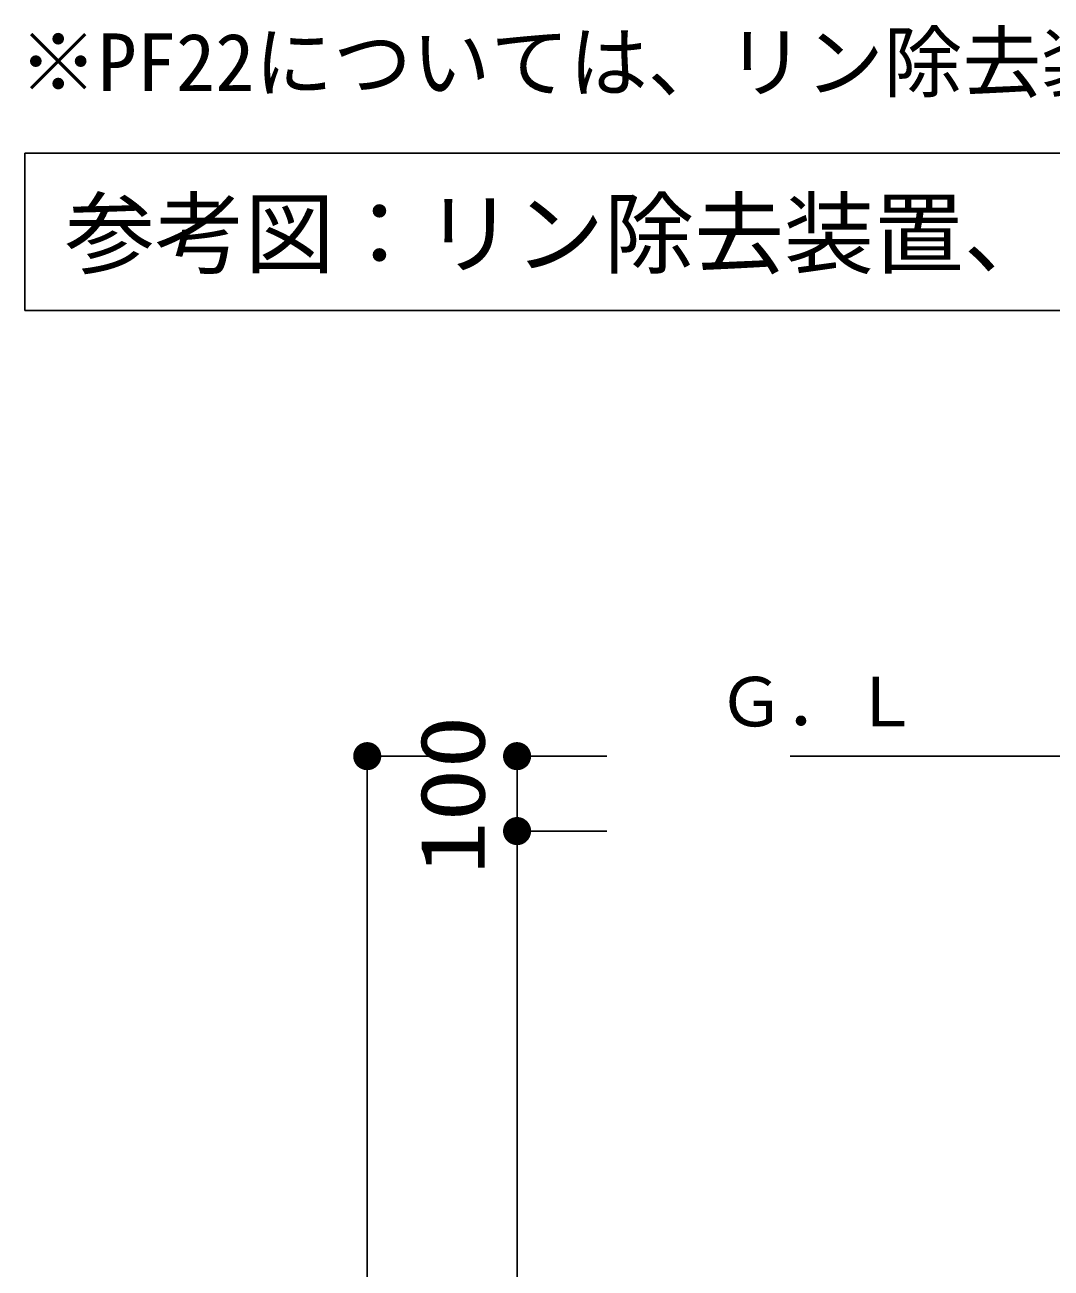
# Model space of a CAD drawing. Units: millimetres, scale not verified. Extents: x -22790 to 8910, y -6308 to 6308.
# Drawn here: x -945 to 425, y 1212 to 2871 of the extents above; entities that cross this region are included whole.
import ezdxf
from ezdxf.enums import TextEntityAlignment as Align

# ---------------------------------------------------------------- set-up
doc = ezdxf.new("R2010")
doc.units = ezdxf.units.MM
doc.header["$LTSCALE"] = 30
for name, color, linetype, lineweight in [('0-2_機器', 3, 'Continuous', 25), ('0-4_躯体', 4, 'Continuous', 25), ('0-F_00クル-フ-6寸法', 132, 'Continuous', 25)]:
    doc.layers.add(name, color=color, linetype=linetype, lineweight=lineweight)
doc.styles.add('ＭＳ ゴシック', font='')
doc.styles.get('ＭＳ ゴシック').set_extended_font_data('MS Gothic')

msp = doc.modelspace()

# ---------------------------------------------------------------- linework, layer by layer
at = {"layer": '0-2_機器'}
for p, q in [((-945.29, 2699.63), (-945.29, 2489.63)), ((2234.24, 2699.63), (-945.29, 2699.63)), ((2234.24, 2489.63), (-945.29, 2489.63))]:
    msp.add_line(p, q, dxfattribs=at)
at = {"layer": '0-2_機器', "color": 2}
msp.add_line((512.47, 1895.13), (76.26, 1895.13), dxfattribs=at)
at = {"layer": '0-F_00クル-フ-6寸法', "color": 4}
for p, q in [((-368.28, 1895.13), (-488.28, 1895.13)), ((-488.28, -234.87), (-488.28, 1895.13)), ((-168.28, 1895.13), (-288.28, 1895.13)), ((-288.28, 1895.13), (-288.28, 1795.12)), ((-168.28, 1795.12), (-288.28, 1795.12)), ((-168.28, 1795.12), (-288.28, 1795.12)), ((-288.28, 1795.12), (-288.28, 15.13))]:
    msp.add_line(p, q, dxfattribs=at)
at = {"layer": '0-F_00クル-フ-6寸法'}
for points in [[(-488.28, 1895.13), (-502.73, 1907.08), (-501.12, 1908.79)], [(-488.28, 1895.13), (-501.12, 1908.79), (-499.3, 1910.29)], [(-488.28, 1895.13), (-499.3, 1910.29), (-497.31, 1911.56)], [(-488.28, 1895.13), (-497.31, 1911.56), (-495.18, 1912.56)], [(-488.28, 1895.13), (-495.18, 1912.56), (-492.94, 1913.29)], [(-488.28, 1895.13), (-492.94, 1913.29), (-490.63, 1913.73)], [(-488.28, 1895.13), (-490.63, 1913.73), (-488.28, 1913.88)], [(-488.28, 1895.13), (-488.28, 1913.88), (-485.93, 1913.73)], [(-488.28, 1895.13), (-485.93, 1913.73), (-483.62, 1913.29)], [(-488.28, 1895.13), (-483.62, 1913.29), (-481.38, 1912.56)], [(-488.28, 1895.13), (-481.38, 1912.56), (-479.25, 1911.56)], [(-488.28, 1895.13), (-479.25, 1911.56), (-477.26, 1910.29)], [(-488.28, 1895.13), (-477.26, 1910.29), (-475.45, 1908.79)], [(-488.28, 1895.13), (-475.45, 1908.79), (-473.83, 1907.08)], [(-288.28, 1895.13), (-302.73, 1907.08), (-301.12, 1908.79)], [(-288.28, 1895.13), (-301.12, 1908.79), (-299.3, 1910.29)], [(-288.28, 1895.13), (-299.3, 1910.29), (-297.31, 1911.56)], [(-288.28, 1895.13), (-297.31, 1911.56), (-295.18, 1912.56)], [(-288.28, 1895.13), (-295.18, 1912.56), (-292.94, 1913.29)], [(-288.28, 1895.13), (-292.94, 1913.29), (-290.63, 1913.73)], [(-288.28, 1895.13), (-290.63, 1913.73), (-288.28, 1913.88)], [(-288.28, 1895.13), (-288.28, 1913.88), (-285.93, 1913.73)], [(-288.28, 1895.13), (-285.93, 1913.73), (-283.62, 1913.29)], [(-288.28, 1895.13), (-283.62, 1913.29), (-281.38, 1912.56)], [(-288.28, 1895.13), (-281.38, 1912.56), (-279.25, 1911.56)], [(-288.28, 1895.13), (-279.25, 1911.56), (-277.26, 1910.29)], [(-288.28, 1895.13), (-277.26, 1910.29), (-275.45, 1908.79)], [(-288.28, 1895.13), (-275.45, 1908.79), (-273.83, 1907.08)], [(-488.28, 1895.13), (-506.99, 1896.3), (-506.7, 1898.64)], [(-488.28, 1895.13), (-506.99, 1893.95), (-506.99, 1896.3)], [(-488.28, 1895.13), (-506.7, 1891.61), (-506.99, 1893.95)], [(-488.28, 1895.13), (-506.7, 1898.64), (-506.11, 1900.92)], [(-488.28, 1895.13), (-506.11, 1889.33), (-506.7, 1891.61)], [(-488.28, 1895.13), (-506.11, 1900.92), (-505.25, 1903.11)], [(-488.28, 1895.13), (-505.25, 1887.14), (-506.11, 1889.33)], [(-488.28, 1895.13), (-505.25, 1903.11), (-504.11, 1905.17)], [(-488.28, 1895.13), (-504.11, 1885.08), (-505.25, 1887.14)], [(-488.28, 1895.13), (-504.11, 1905.17), (-502.73, 1907.08)], [(-488.28, 1895.13), (-502.73, 1883.17), (-504.11, 1885.08)], [(-488.28, 1895.13), (-501.12, 1881.46), (-502.73, 1883.17)], [(-488.28, 1895.13), (-499.3, 1879.96), (-501.12, 1881.46)], [(-488.28, 1895.13), (-497.31, 1878.69), (-499.3, 1879.96)], [(-488.28, 1895.13), (-495.18, 1877.69), (-497.31, 1878.69)], [(-488.28, 1895.13), (-492.94, 1876.96), (-495.18, 1877.69)], [(-488.28, 1895.13), (-490.63, 1876.52), (-492.94, 1876.96)], [(-488.28, 1895.13), (-488.28, 1876.38), (-490.63, 1876.52)], [(-488.28, 1895.13), (-473.83, 1907.08), (-472.45, 1905.17)], [(-488.28, 1895.13), (-472.45, 1905.17), (-471.32, 1903.11)], [(-488.28, 1895.13), (-471.32, 1903.11), (-470.45, 1900.92)], [(-488.28, 1895.13), (-470.45, 1900.92), (-469.86, 1898.64)], [(-488.28, 1895.13), (-469.86, 1898.64), (-469.57, 1896.3)], [(-488.28, 1895.13), (-469.57, 1896.3), (-469.57, 1893.95)], [(-488.28, 1895.13), (-485.93, 1876.52), (-488.28, 1876.38)], [(-488.28, 1895.13), (-483.62, 1876.96), (-485.93, 1876.52)], [(-488.28, 1895.13), (-481.38, 1877.69), (-483.62, 1876.96)], [(-488.28, 1895.13), (-479.25, 1878.69), (-481.38, 1877.69)], [(-488.28, 1895.13), (-477.26, 1879.96), (-479.25, 1878.69)], [(-488.28, 1895.13), (-475.45, 1881.46), (-477.26, 1879.96)], [(-488.28, 1895.13), (-473.83, 1883.17), (-475.45, 1881.46)], [(-488.28, 1895.13), (-472.45, 1885.08), (-473.83, 1883.17)], [(-488.28, 1895.13), (-471.32, 1887.14), (-472.45, 1885.08)], [(-488.28, 1895.13), (-470.45, 1889.33), (-471.32, 1887.14)], [(-488.28, 1895.13), (-469.86, 1891.61), (-470.45, 1889.33)], [(-488.28, 1895.13), (-469.57, 1893.95), (-469.86, 1891.61)], [(-288.28, 1895.13), (-306.99, 1896.3), (-306.7, 1898.64)], [(-288.28, 1895.13), (-306.99, 1893.95), (-306.99, 1896.3)], [(-288.28, 1895.13), (-306.7, 1891.61), (-306.99, 1893.95)], [(-288.28, 1895.13), (-306.7, 1898.64), (-306.11, 1900.92)], [(-288.28, 1895.13), (-306.11, 1889.33), (-306.7, 1891.61)], [(-288.28, 1895.13), (-306.11, 1900.92), (-305.25, 1903.11)], [(-288.28, 1895.13), (-305.25, 1887.14), (-306.11, 1889.33)], [(-288.28, 1895.13), (-305.25, 1903.11), (-304.11, 1905.17)], [(-288.28, 1895.13), (-304.11, 1885.08), (-305.25, 1887.14)], [(-288.28, 1895.13), (-304.11, 1905.17), (-302.73, 1907.08)], [(-288.28, 1895.13), (-302.73, 1883.17), (-304.11, 1885.08)], [(-288.28, 1895.13), (-301.12, 1881.46), (-302.73, 1883.17)], [(-288.28, 1895.13), (-299.3, 1879.96), (-301.12, 1881.46)], [(-288.28, 1895.13), (-297.31, 1878.69), (-299.3, 1879.96)], [(-288.28, 1895.13), (-295.18, 1877.69), (-297.31, 1878.69)], [(-288.28, 1895.13), (-292.94, 1876.96), (-295.18, 1877.69)], [(-288.28, 1895.13), (-290.63, 1876.52), (-292.94, 1876.96)], [(-288.28, 1895.13), (-288.28, 1876.38), (-290.63, 1876.52)], [(-288.28, 1895.13), (-273.83, 1907.08), (-272.45, 1905.17)], [(-288.28, 1895.13), (-272.45, 1905.17), (-271.32, 1903.11)], [(-288.28, 1895.13), (-271.32, 1903.11), (-270.45, 1900.92)], [(-288.28, 1895.13), (-270.45, 1900.92), (-269.86, 1898.64)], [(-288.28, 1895.13), (-269.86, 1898.64), (-269.57, 1896.3)], [(-288.28, 1895.13), (-269.57, 1896.3), (-269.57, 1893.95)], [(-288.28, 1895.13), (-285.93, 1876.52), (-288.28, 1876.38)], [(-288.28, 1895.13), (-283.62, 1876.96), (-285.93, 1876.52)], [(-288.28, 1895.13), (-281.38, 1877.69), (-283.62, 1876.96)], [(-288.28, 1895.13), (-279.25, 1878.69), (-281.38, 1877.69)], [(-288.28, 1895.13), (-277.26, 1879.96), (-279.25, 1878.69)], [(-288.28, 1895.13), (-275.45, 1881.46), (-277.26, 1879.96)], [(-288.28, 1895.13), (-273.83, 1883.17), (-275.45, 1881.46)], [(-288.28, 1895.13), (-272.45, 1885.08), (-273.83, 1883.17)], [(-288.28, 1895.13), (-271.32, 1887.14), (-272.45, 1885.08)], [(-288.28, 1895.13), (-270.45, 1889.33), (-271.32, 1887.14)], [(-288.28, 1895.13), (-269.86, 1891.61), (-270.45, 1889.33)], [(-288.28, 1895.13), (-269.57, 1893.95), (-269.86, 1891.61)], [(-288.28, 1795.12), (-302.73, 1807.08), (-301.12, 1808.79)], [(-288.28, 1795.12), (-302.73, 1807.08), (-301.12, 1808.79)], [(-288.28, 1795.12), (-301.12, 1808.79), (-299.3, 1810.29)], [(-288.28, 1795.12), (-301.12, 1808.79), (-299.3, 1810.29)], [(-288.28, 1795.12), (-299.3, 1810.29), (-297.31, 1811.56)], [(-288.28, 1795.12), (-299.3, 1810.29), (-297.31, 1811.56)], [(-288.28, 1795.12), (-297.31, 1811.56), (-295.18, 1812.56)], [(-288.28, 1795.12), (-297.31, 1811.56), (-295.18, 1812.56)], [(-288.28, 1795.12), (-295.18, 1812.56), (-292.94, 1813.29)], [(-288.28, 1795.12), (-295.18, 1812.56), (-292.94, 1813.29)], [(-288.28, 1795.12), (-292.94, 1813.29), (-290.63, 1813.73)], [(-288.28, 1795.12), (-292.94, 1813.29), (-290.63, 1813.73)], [(-288.28, 1795.12), (-290.63, 1813.73), (-288.28, 1813.87)], [(-288.28, 1795.12), (-290.63, 1813.73), (-288.28, 1813.87)], [(-288.28, 1795.12), (-288.28, 1813.87), (-285.93, 1813.73)], [(-288.28, 1795.12), (-288.28, 1813.87), (-285.93, 1813.73)], [(-288.28, 1795.12), (-285.93, 1813.73), (-283.62, 1813.29)], [(-288.28, 1795.12), (-285.93, 1813.73), (-283.62, 1813.29)], [(-288.28, 1795.12), (-283.62, 1813.29), (-281.38, 1812.56)], [(-288.28, 1795.12), (-283.62, 1813.29), (-281.38, 1812.56)], [(-288.28, 1795.12), (-281.38, 1812.56), (-279.25, 1811.56)], [(-288.28, 1795.12), (-281.38, 1812.56), (-279.25, 1811.56)], [(-288.28, 1795.12), (-279.25, 1811.56), (-277.26, 1810.29)], [(-288.28, 1795.12), (-279.25, 1811.56), (-277.26, 1810.29)], [(-288.28, 1795.12), (-277.26, 1810.29), (-275.45, 1808.79)], [(-288.28, 1795.12), (-277.26, 1810.29), (-275.45, 1808.79)], [(-288.28, 1795.12), (-275.45, 1808.79), (-273.83, 1807.08)], [(-288.28, 1795.12), (-275.45, 1808.79), (-273.83, 1807.08)], [(-288.28, 1795.12), (-306.99, 1796.3), (-306.7, 1798.64)], [(-288.28, 1795.12), (-306.99, 1796.3), (-306.7, 1798.64)], [(-288.28, 1795.12), (-306.99, 1793.95), (-306.99, 1796.3)], [(-288.28, 1795.12), (-306.99, 1793.95), (-306.99, 1796.3)], [(-288.28, 1795.12), (-306.7, 1791.61), (-306.99, 1793.95)], [(-288.28, 1795.12), (-306.7, 1791.61), (-306.99, 1793.95)], [(-288.28, 1795.12), (-306.7, 1798.64), (-306.11, 1800.92)], [(-288.28, 1795.12), (-306.7, 1798.64), (-306.11, 1800.92)], [(-288.28, 1795.12), (-306.11, 1789.33), (-306.7, 1791.61)], [(-288.28, 1795.12), (-306.11, 1789.33), (-306.7, 1791.61)], [(-288.28, 1795.12), (-306.11, 1800.92), (-305.25, 1803.11)], [(-288.28, 1795.12), (-306.11, 1800.92), (-305.25, 1803.11)], [(-288.28, 1795.12), (-305.25, 1787.14), (-306.11, 1789.33)], [(-288.28, 1795.12), (-305.25, 1787.14), (-306.11, 1789.33)], [(-288.28, 1795.12), (-305.25, 1803.11), (-304.11, 1805.17)], [(-288.28, 1795.12), (-305.25, 1803.11), (-304.11, 1805.17)], [(-288.28, 1795.12), (-304.11, 1785.08), (-305.25, 1787.14)], [(-288.28, 1795.12), (-304.11, 1785.08), (-305.25, 1787.14)], [(-288.28, 1795.12), (-304.11, 1805.17), (-302.73, 1807.08)], [(-288.28, 1795.12), (-304.11, 1805.17), (-302.73, 1807.08)], [(-288.28, 1795.12), (-302.73, 1783.17), (-304.11, 1785.08)], [(-288.28, 1795.12), (-302.73, 1783.17), (-304.11, 1785.08)], [(-288.28, 1795.12), (-301.12, 1781.46), (-302.73, 1783.17)], [(-288.28, 1795.12), (-301.12, 1781.46), (-302.73, 1783.17)], [(-288.28, 1795.12), (-299.3, 1779.96), (-301.12, 1781.46)], [(-288.28, 1795.12), (-299.3, 1779.96), (-301.12, 1781.46)], [(-288.28, 1795.12), (-297.31, 1778.69), (-299.3, 1779.96)], [(-288.28, 1795.12), (-297.31, 1778.69), (-299.3, 1779.96)], [(-288.28, 1795.12), (-295.18, 1777.69), (-297.31, 1778.69)], [(-288.28, 1795.12), (-295.18, 1777.69), (-297.31, 1778.69)], [(-288.28, 1795.12), (-292.94, 1776.96), (-295.18, 1777.69)], [(-288.28, 1795.12), (-292.94, 1776.96), (-295.18, 1777.69)], [(-288.28, 1795.12), (-290.63, 1776.52), (-292.94, 1776.96)], [(-288.28, 1795.12), (-290.63, 1776.52), (-292.94, 1776.96)], [(-288.28, 1795.12), (-288.28, 1776.37), (-290.63, 1776.52)], [(-288.28, 1795.12), (-288.28, 1776.37), (-290.63, 1776.52)], [(-288.28, 1795.12), (-273.83, 1807.08), (-272.45, 1805.17)], [(-288.28, 1795.12), (-273.83, 1807.08), (-272.45, 1805.17)], [(-288.28, 1795.12), (-272.45, 1805.17), (-271.32, 1803.11)], [(-288.28, 1795.12), (-272.45, 1805.17), (-271.32, 1803.11)], [(-288.28, 1795.12), (-271.32, 1803.11), (-270.45, 1800.92)], [(-288.28, 1795.12), (-271.32, 1803.11), (-270.45, 1800.92)], [(-288.28, 1795.12), (-270.45, 1800.92), (-269.86, 1798.64)], [(-288.28, 1795.12), (-270.45, 1800.92), (-269.86, 1798.64)], [(-288.28, 1795.12), (-269.86, 1798.64), (-269.57, 1796.3)], [(-288.28, 1795.12), (-269.86, 1798.64), (-269.57, 1796.3)], [(-288.28, 1795.12), (-269.57, 1796.3), (-269.57, 1793.95)], [(-288.28, 1795.12), (-269.57, 1796.3), (-269.57, 1793.95)], [(-288.28, 1795.12), (-285.93, 1776.52), (-288.28, 1776.37)], [(-288.28, 1795.12), (-283.62, 1776.96), (-285.93, 1776.52)], [(-288.28, 1795.12), (-281.38, 1777.69), (-283.62, 1776.96)], [(-288.28, 1795.12), (-279.25, 1778.69), (-281.38, 1777.69)], [(-288.28, 1795.12), (-277.26, 1779.96), (-279.25, 1778.69)], [(-288.28, 1795.12), (-275.45, 1781.46), (-277.26, 1779.96)], [(-288.28, 1795.12), (-273.83, 1783.17), (-275.45, 1781.46)], [(-288.28, 1795.12), (-272.45, 1785.08), (-273.83, 1783.17)], [(-288.28, 1795.12), (-271.32, 1787.14), (-272.45, 1785.08)], [(-288.28, 1795.12), (-270.45, 1789.33), (-271.32, 1787.14)], [(-288.28, 1795.12), (-269.86, 1791.61), (-270.45, 1789.33)], [(-288.28, 1795.12), (-269.57, 1793.95), (-269.86, 1791.61)], [(-288.28, 1795.12), (-285.93, 1776.52), (-288.28, 1776.37)], [(-288.28, 1795.12), (-283.62, 1776.96), (-285.93, 1776.52)], [(-288.28, 1795.12), (-281.38, 1777.69), (-283.62, 1776.96)], [(-288.28, 1795.12), (-279.25, 1778.69), (-281.38, 1777.69)], [(-288.28, 1795.12), (-277.26, 1779.96), (-279.25, 1778.69)], [(-288.28, 1795.12), (-275.45, 1781.46), (-277.26, 1779.96)], [(-288.28, 1795.12), (-273.83, 1783.17), (-275.45, 1781.46)], [(-288.28, 1795.12), (-272.45, 1785.08), (-273.83, 1783.17)], [(-288.28, 1795.12), (-271.32, 1787.14), (-272.45, 1785.08)], [(-288.28, 1795.12), (-270.45, 1789.33), (-271.32, 1787.14)], [(-288.28, 1795.12), (-269.86, 1791.61), (-270.45, 1789.33)], [(-288.28, 1795.12), (-269.57, 1793.95), (-269.86, 1791.61)]]:
    msp.add_solid(points, dxfattribs=at)

# ---------------------------------------------------------------- texts
at = {"layer": '0-2_機器', "color": 4, "style": 'ＭＳ ゴシック'}
for s, height, p in [('※PF22については、リン除去装置内部より付属のホースを通します。', 76.98, (-953.25, 2759.6)), ('参考図：リン除去装置、ブロワ\u3000平断面図', 87.98, (-891.99, 2522.11))]:
    msp.add_text(s, height=height, dxfattribs=at).set_placement(p, align=Align.BOTTOM_LEFT)
at = {"layer": '0-4_躯体', "style": 'ＭＳ ゴシック'}
msp.add_text('Ｇ．Ｌ', height=65.98, dxfattribs=at).set_placement((-20.76, 1915.14), align=Align.BOTTOM_LEFT)
at = {"layer": '0-F_00クル-フ-6寸法', "color": 3, "style": 'ＭＳ ゴシック', "width": 1.2}
msp.add_text('100', height=86.66, rotation=90, dxfattribs=at).set_placement((-305.38, 1737.12), align=Align.BOTTOM_LEFT)

doc.saveas('drawing.dxf')
